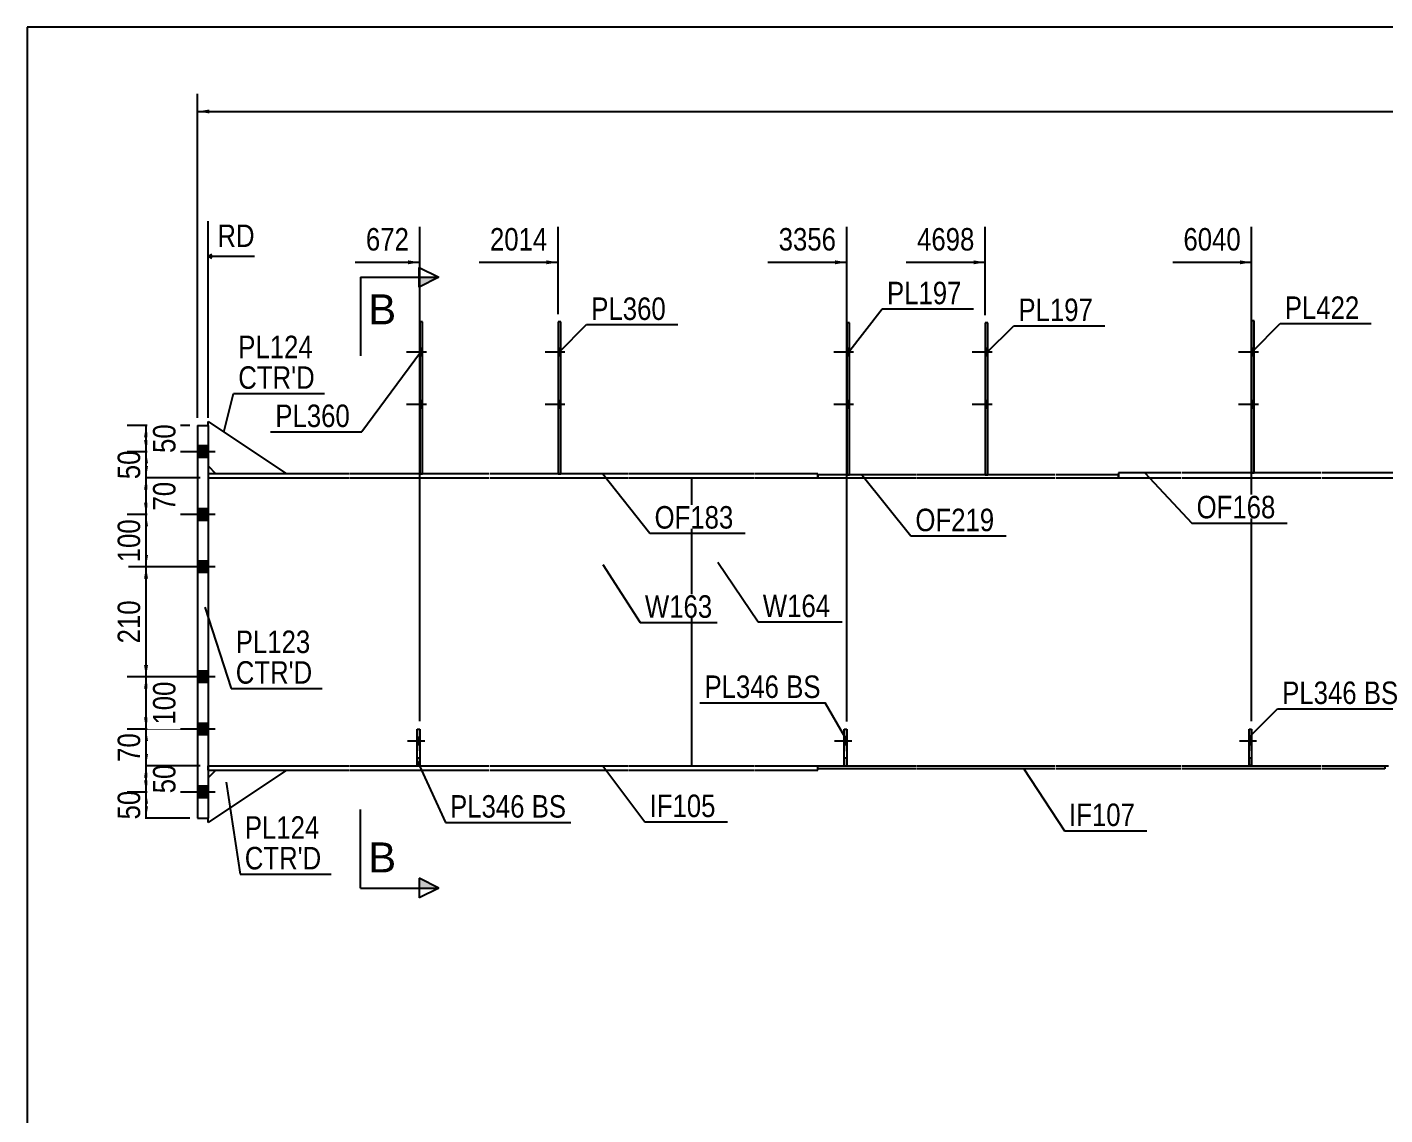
# Model space of a CAD drawing. Header units: millimetres. Extents: x -26 to 377, y -201 to 76.
# Drawn here: x -23 to 149.9, y -62.8 to 75.7 of the extents above; entities that cross this region are included whole.
import ezdxf

# ---------------------------------------------------------------- set-up
doc = ezdxf.new("R2010")
doc.units = ezdxf.units.MM
doc.linetypes.add('DXK_LINE_DOT1', pattern=[1.8814, 0.9407, -0.9407])
doc.linetypes.add('DXK_LINE_DOT2', pattern=[3.9198, 1.9599, -1.9599])
doc.styles.add('Arial', font='ARIAL.TTF', dxfattribs={"height": 0.2})
doc.styles.add('Arial Narrow', font='ARIALN.TTF', dxfattribs={"height": 0.2})

# ---------------------------------------------------------------- blocks, each defined once
blk = doc.blocks.new('Unknown-623588158-1210')
at = {"color": 5, "linetype": 'Continuous'}
for p, q in [((376.96, 75.74), (-23.04, 75.74)), ((-23.04, 75.74), (-23.04, -201.26))]:
    blk.add_line(p, q, dxfattribs=at)
blk = doc.blocks.new('Bolt-623588158-2010 - 1481')
at = {"linetype": 'Continuous'}
for points in [[(-1.33, 22.4), (-1.33, 20.93), (0, 20.93), (0, 22.4)], [(-1.33, 22.4), (-1.33, 20.93), (0, 20.93), (0, 22.4)], [(-1.33, 14.4), (-1.33, 12.93), (0, 12.93), (0, 14.4)], [(-1.33, 14.4), (-1.33, 12.93), (0, 12.93), (0, 14.4)], [(-1.33, 7.73), (-1.33, 6.27), (0, 6.27), (0, 7.73)], [(-1.33, 7.73), (-1.33, 6.27), (0, 6.27), (0, 7.73)], [(-1.33, -6.27), (-1.33, -7.73), (0, -7.73), (0, -6.27)], [(-1.33, -6.27), (-1.33, -7.73), (0, -7.73), (0, -6.27)], [(-1.33, -12.93), (-1.33, -14.4), (0, -14.4), (0, -12.93)], [(-1.33, -12.93), (-1.33, -14.4), (0, -14.4), (0, -12.93)], [(-1.33, -20.93), (-1.33, -22.4), (0, -22.4), (0, -20.93)], [(-1.33, -20.93), (-1.33, -22.4), (0, -22.4), (0, -20.93)]]:
    blk.add_hatch(color=3, dxfattribs=at).paths.add_polyline_path(points)
at = {"color": 3, "linetype": 'Continuous'}
for p, q in [((0.89, 21.67), (-5.33, 21.67)), ((0.89, 21.67), (-5.33, 21.67)), ((0, 22.4), (-1.33, 22.4)), ((0, 22.4), (-1.33, 22.4)), ((0, 20.93), (-1.33, 20.93)), ((0, 20.93), (-1.33, 20.93)), ((0, 14.4), (-1.33, 14.4)), ((0, 14.4), (-1.33, 14.4)), ((0.89, 13.67), (-5.33, 13.67)), ((0.89, 13.67), (-5.33, 13.67)), ((0, 12.93), (-1.33, 12.93)), ((0, 12.93), (-1.33, 12.93)), ((0.89, 7), (-5.33, 7)), ((0.89, 7), (-5.33, 7)), ((0, 7.73), (-1.33, 7.73)), ((0, 7.73), (-1.33, 7.73)), ((0, 6.27), (-1.33, 6.27)), ((0, 6.27), (-1.33, 6.27)), ((0, -6.27), (-1.33, -6.27)), ((0, -6.27), (-1.33, -6.27)), ((0.89, -7), (-5.33, -7)), ((0.89, -7), (-5.33, -7)), ((0, -7.73), (-1.33, -7.73)), ((0, -7.73), (-1.33, -7.73)), ((0.89, -13.67), (-5.33, -13.67)), ((0.89, -13.67), (-5.33, -13.67)), ((0, -12.93), (-1.33, -12.93)), ((0, -12.93), (-1.33, -12.93)), ((0, -14.4), (-1.33, -14.4)), ((0, -14.4), (-1.33, -14.4)), ((0.89, -21.67), (-5.33, -21.67)), ((0.89, -21.67), (-5.33, -21.67)), ((0, -20.93), (-1.33, -20.93)), ((0, -20.93), (-1.33, -20.93)), ((0, -22.4), (-1.33, -22.4)), ((0, -22.4), (-1.33, -22.4))]:
    blk.add_line(p, q, dxfattribs=at)
blk = doc.blocks.new('Part-623588158-1946 - 1481')
at = {"color": 7, "linetype": 'DXK_LINE_DOT1'}
for p, q in [((132.61, -18.31), (132.61, -13.65)), ((132.61, -13.65), (132.94, -13.65)), ((132.94, -18.31), (132.94, -13.65)), ((132.61, -17.31), (132.94, -17.31)), ((132.94, -18.31), (132.61, -18.31))]:
    blk.add_line(p, q, dxfattribs=at)
blk = doc.blocks.new('Part-623588158-1488 - 1481')
at = {"color": 2, "linetype": 'Continuous'}
for p, q in [((18, 18.87), (0, 18.87)), ((0, 18.33), (18, 18.33)), ((35.83, 18.87), (18.1, 18.87)), ((18.1, 18.33), (35.83, 18.33)), ((53.47, 18.87), (35.93, 18.87)), ((35.93, 18.33), (53.47, 18.33)), ((69.57, 18.87), (53.57, 18.87)), ((53.57, 18.33), (69.57, 18.33)), ((77.67, 18.87), (69.67, 18.87)), ((69.67, 18.33), (77.67, 18.33)), ((77.67, 18.33), (77.67, 18.87))]:
    blk.add_line(p, q, dxfattribs=at)
at = {"color": 7, "linetype": 'DXK_LINE_DOT1'}
blk.add_line((0, 18.87), (0, 18.33), dxfattribs=at)
blk = doc.blocks.new('Part-623588158-1532 - 1481')
at = {"color": 2, "linetype": 'Continuous'}
for p, q in [((77.67, -18.73), (77.67, -18.33)), ((77.67, -18.33), (90.24, -18.33)), ((90.24, -18.73), (77.67, -18.73)), ((90.34, -18.33), (107.88, -18.33)), ((107.88, -18.73), (90.34, -18.73)), ((107.98, -18.33), (123.98, -18.33)), ((123.98, -18.73), (107.98, -18.73)), ((124.08, -18.33), (141.81, -18.33)), ((141.81, -18.73), (124.08, -18.73)), ((141.91, -18.33), (149.91, -18.33)), ((149.91, -18.73), (141.91, -18.73)), ((149.91, -18.33), (149.91, -18.73))]:
    blk.add_line(p, q, dxfattribs=at)
blk = doc.blocks.new('Part-623588158-2008 - 1481')
at = {"color": 7, "linetype": 'DXK_LINE_DOT1'}
for p, q in [((0, 18.33), (0, -18.33)), ((0, 18.33), (18, 18.33)), ((18.1, 18.33), (35.83, 18.33)), ((35.93, 18.33), (53.47, 18.33)), ((53.57, 18.33), (61.57, 18.33)), ((0, -18.33), (18, -18.33)), ((18.1, -18.33), (35.83, -18.33)), ((35.93, -18.33), (53.47, -18.33)), ((53.57, -18.33), (61.57, -18.33))]:
    blk.add_line(p, q, dxfattribs=at)
at = {"color": 2, "linetype": 'Continuous'}
blk.add_line((61.57, 18.33), (61.57, -18.33), dxfattribs=at)
blk = doc.blocks.new('Bolt-623588158-2012 - 1481')
at = {"linetype": 'Continuous'}
blk.add_hatch(color=3, dxfattribs=at).paths.add_polyline_path([(26.97, -15.65), (26.97, -14.71), (26.63, -14.71), (26.63, -15.65)])
at = {"color": 3, "linetype": 'Continuous'}
for p, q in [((27.6, -15.18), (25.4, -15.18)), ((26.97, -14.71), (26.63, -14.71)), ((26.97, -15.65), (26.63, -15.65))]:
    blk.add_line(p, q, dxfattribs=at)
blk = doc.blocks.new('Part-623588158-1510 - 1481')
at = {"color": 2, "linetype": 'Continuous'}
for p, q in [((115.98, 19), (115.98, 18.33)), ((123.98, 19), (115.98, 19)), ((115.98, 18.33), (123.98, 18.33)), ((141.81, 19), (124.08, 19)), ((124.08, 18.33), (141.81, 18.33)), ((157.91, 19), (141.91, 19)), ((141.91, 18.33), (157.91, 18.33)), ((175.54, 19), (158.01, 19)), ((158.01, 18.33), (175.54, 18.33)), ((193.38, 19), (175.64, 19)), ((175.64, 18.33), (193.38, 18.33)), ((211.01, 19), (193.48, 19)), ((193.48, 18.33), (211.01, 18.33)), ((219.11, 19), (211.11, 19)), ((211.11, 18.33), (219.11, 18.33))]:
    blk.add_line(p, q, dxfattribs=at)
at = {"color": 7, "linetype": 'DXK_LINE_DOT1'}
blk.add_line((219.11, 18.33), (219.11, 19), dxfattribs=at)
blk = doc.blocks.new('Part-623588158-1554 - 1481')
at = {"color": 2, "linetype": 'Continuous'}
for p, q in [((77.67, 18.73), (77.67, 18.33)), ((90.24, 18.73), (77.67, 18.73)), ((77.67, 18.33), (90.24, 18.33)), ((107.88, 18.73), (90.34, 18.73)), ((90.34, 18.33), (107.88, 18.33)), ((115.98, 18.73), (107.98, 18.73)), ((107.98, 18.33), (115.98, 18.33)), ((115.98, 18.33), (115.98, 18.73))]:
    blk.add_line(p, q, dxfattribs=at)
blk = doc.blocks.new('Part-623588158-1559 - 1481')
at = {"color": 2, "linetype": 'Continuous'}
for p, q in [((0, -18.33), (18, -18.33)), ((0, -18.87), (18, -18.87)), ((18.1, -18.33), (35.83, -18.33)), ((18.1, -18.87), (35.83, -18.87)), ((35.93, -18.33), (53.47, -18.33)), ((35.93, -18.87), (53.47, -18.87)), ((53.57, -18.33), (69.57, -18.33)), ((53.57, -18.87), (69.57, -18.87)), ((69.67, -18.33), (77.67, -18.33)), ((69.67, -18.87), (77.67, -18.87)), ((77.67, -18.87), (77.67, -18.33))]:
    blk.add_line(p, q, dxfattribs=at)
at = {"color": 7, "linetype": 'DXK_LINE_DOT1'}
blk.add_line((0, -18.87), (0, -18.33), dxfattribs=at)
blk = doc.blocks.new('Part-623588158-1826 - 1481')
at = {"color": 2, "linetype": 'Continuous'}
for p, q in [((133.28, 38.33), (132.94, 38.33)), ((132.94, 38.33), (132.94, 19)), ((133.28, 19), (133.28, 38.33))]:
    blk.add_line(p, q, dxfattribs=at)
at = {"color": 7, "linetype": 'DXK_LINE_DOT1'}
blk.add_line((132.94, 19), (133.28, 19), dxfattribs=at)
blk = doc.blocks.new('Part-623588158-1581 - 1481')
at = {"color": 2, "linetype": 'Continuous'}
blk.add_line((61.57, 18.33), (61.57, -18.33), dxfattribs=at)
at = {"color": 7, "linetype": 'DXK_LINE_DOT1'}
for p, q in [((61.57, 18.33), (69.57, 18.33)), ((69.67, 18.33), (90.24, 18.33)), ((90.34, 18.33), (107.88, 18.33)), ((107.98, 18.33), (123.98, 18.33)), ((124.08, 18.33), (141.81, 18.33)), ((141.91, 18.33), (157.91, 18.33)), ((61.57, -18.33), (69.57, -18.33)), ((69.67, -18.33), (90.24, -18.33)), ((90.34, -18.33), (107.88, -18.33)), ((107.98, -18.33), (123.98, -18.33)), ((124.08, -18.33), (141.81, -18.33)), ((141.91, -18.33), (157.91, -18.33))]:
    blk.add_line(p, q, dxfattribs=at)
blk = doc.blocks.new('Part-623588158-1968 - 1481')
at = {"color": 2, "linetype": 'Continuous'}
for p, q in [((132.61, -18.31), (132.61, -13.65)), ((132.61, -13.65), (132.94, -13.65)), ((132.94, -13.65), (132.94, -18.31)), ((132.94, -18.31), (132.61, -18.31))]:
    blk.add_line(p, q, dxfattribs=at)
blk = doc.blocks.new('Part-623588158-1804 - 1481')
at = {"color": 2, "linetype": 'Continuous'}
for p, q in [((81.71, 38.07), (81.38, 38.07)), ((81.38, 38.07), (81.38, 18.73)), ((81.71, 18.73), (81.71, 38.07))]:
    blk.add_line(p, q, dxfattribs=at)
at = {"color": 7, "linetype": 'DXK_LINE_DOT1'}
blk.add_line((81.38, 18.73), (81.71, 18.73), dxfattribs=at)
blk = doc.blocks.new('Bolt-623588158-2089 - 1481')
at = {"linetype": 'Continuous'}
for points in [[(81.71, 33.87), (81.71, 34.8), (81.38, 34.8), (81.38, 33.87)], [(81.71, 33.87), (81.71, 34.8), (81.38, 34.8), (81.38, 33.87)], [(81.71, 27.2), (81.71, 28.13), (81.38, 28.13), (81.38, 27.2)], [(81.71, 27.2), (81.71, 28.13), (81.38, 28.13), (81.38, 27.2)]]:
    blk.add_hatch(color=3, dxfattribs=at).paths.add_polyline_path(points)
at = {"color": 3, "linetype": 'Continuous'}
for p, q in [((81.71, 34.8), (81.38, 34.8)), ((81.71, 34.8), (81.38, 34.8)), ((82.24, 34.33), (79.71, 34.33)), ((82.24, 34.33), (79.71, 34.33)), ((81.71, 33.87), (81.38, 33.87)), ((81.71, 33.87), (81.38, 33.87)), ((81.71, 28.13), (81.38, 28.13)), ((81.71, 28.13), (81.38, 28.13)), ((82.24, 27.67), (79.71, 27.67)), ((82.24, 27.67), (79.71, 27.67)), ((81.71, 27.2), (81.38, 27.2)), ((81.71, 27.2), (81.38, 27.2))]:
    blk.add_line(p, q, dxfattribs=at)
blk = doc.blocks.new('Part-623588158-1743 - 1481')
at = {"color": 2, "linetype": 'Continuous'}
for p, q in [((-1.33, 25), (0, 25)), ((-1.33, 25), (-1.33, -25)), ((0, 25), (0, -25)), ((-1.33, -25), (0, -25))]:
    blk.add_line(p, q, dxfattribs=at)
blk = doc.blocks.new('Part-623588158-5513 - 1481')
at = {"color": 7, "linetype": 'DXK_LINE_DOT1'}
for p, q in [((81.04, -18.33), (81.04, -13.67)), ((81.04, -13.67), (81.38, -13.67)), ((81.38, -18.33), (81.38, -13.67)), ((81.04, -17.33), (81.38, -17.33))]:
    blk.add_line(p, q, dxfattribs=at)
blk = doc.blocks.new('Part-623588158-1772 - 1481')
at = {"color": 2, "linetype": 'Continuous'}
for p, q in [((0, 25), (0, 25.53)), ((0, 25.53), (10, 18.87)), ((0, 19.87), (1, 18.87))]:
    blk.add_line(p, q, dxfattribs=at)
at = {"color": 7, "linetype": 'DXK_LINE_DOT1'}
for p, q in [((0, 25), (0, 19.87)), ((10, 18.87), (1, 18.87))]:
    blk.add_line(p, q, dxfattribs=at)
blk = doc.blocks.new('Bolt-623588158-2083 - 1481')
at = {"color": 3, "linetype": 'DXK_LINE_DOT2'}
for p, q in [((133.58, -15.18), (131.38, -15.18)), ((132.94, -14.71), (132.61, -14.71)), ((132.94, -15.65), (132.61, -15.65))]:
    blk.add_line(p, q, dxfattribs=at)
blk = doc.blocks.new('Part-623588158-1777 - 1481')
at = {"color": 2, "linetype": 'Continuous'}
for p, q in [((10, -18.87), (0, -25.53)), ((1, -18.87), (0, -19.87)), ((0, -25.53), (0, -25))]:
    blk.add_line(p, q, dxfattribs=at)
at = {"color": 7, "linetype": 'DXK_LINE_DOT1'}
for p, q in [((1, -18.87), (10, -18.87)), ((0, -19.87), (0, -25))]:
    blk.add_line(p, q, dxfattribs=at)
blk = doc.blocks.new('Bolt-623588158-2014 - 1481')
at = {"linetype": 'Continuous'}
for points in [[(27.3, 33.87), (27.3, 34.8), (26.97, 34.8), (26.97, 33.87)], [(27.3, 33.87), (27.3, 34.8), (26.97, 34.8), (26.97, 33.87)], [(27.3, 27.2), (27.3, 28.13), (26.97, 28.13), (26.97, 27.2)], [(27.3, 27.2), (27.3, 28.13), (26.97, 28.13), (26.97, 27.2)]]:
    blk.add_hatch(color=3, dxfattribs=at).paths.add_polyline_path(points)
at = {"color": 3, "linetype": 'Continuous'}
for p, q in [((27.3, 34.8), (26.97, 34.8)), ((27.3, 34.8), (26.97, 34.8)), ((27.83, 34.33), (25.3, 34.33)), ((27.83, 34.33), (25.3, 34.33)), ((27.3, 33.87), (26.97, 33.87)), ((27.3, 33.87), (26.97, 33.87)), ((27.3, 28.13), (26.97, 28.13)), ((27.3, 28.13), (26.97, 28.13)), ((27.83, 27.67), (25.3, 27.67)), ((27.83, 27.67), (25.3, 27.67)), ((27.3, 27.2), (26.97, 27.2)), ((27.3, 27.2), (26.97, 27.2))]:
    blk.add_line(p, q, dxfattribs=at)
blk = doc.blocks.new('Part-623588158-1848 - 1481')
at = {"color": 2, "linetype": 'Continuous'}
for p, q in [((44.93, 38.2), (44.6, 38.2)), ((44.6, 38.2), (44.6, 18.87)), ((44.93, 18.87), (44.93, 38.2))]:
    blk.add_line(p, q, dxfattribs=at)
at = {"color": 7, "linetype": 'DXK_LINE_DOT1'}
blk.add_line((44.6, 18.87), (44.93, 18.87), dxfattribs=at)
blk = doc.blocks.new('Bolt-623588158-5531 - 1481')
at = {"linetype": 'Continuous'}
blk.add_hatch(color=3, dxfattribs=at).paths.add_polyline_path([(81.38, -15.67), (81.38, -14.73), (81.04, -14.73), (81.04, -15.67)])
at = {"color": 3, "linetype": 'Continuous'}
for p, q in [((82.01, -15.2), (79.81, -15.2)), ((81.38, -14.73), (81.04, -14.73)), ((81.38, -15.67), (81.04, -15.67))]:
    blk.add_line(p, q, dxfattribs=at)
blk = doc.blocks.new('Part-623588158-1853 - 1481')
at = {"color": 2, "linetype": 'Continuous'}
for p, q in [((99.34, 38.07), (99.01, 38.07)), ((99.01, 38.07), (99.01, 18.73)), ((99.34, 18.73), (99.34, 38.07))]:
    blk.add_line(p, q, dxfattribs=at)
at = {"color": 7, "linetype": 'DXK_LINE_DOT1'}
blk.add_line((99.01, 18.73), (99.34, 18.73), dxfattribs=at)
blk = doc.blocks.new('Bolt-623588158-2013 - 1481')
at = {"color": 3, "linetype": 'DXK_LINE_DOT2'}
for p, q in [((27.6, -15.18), (25.4, -15.18)), ((26.97, -14.71), (26.63, -14.71)), ((26.97, -15.65), (26.63, -15.65))]:
    blk.add_line(p, q, dxfattribs=at)
blk = doc.blocks.new('Part-623588158-2019 - 1481')
at = {"color": 2, "linetype": 'Continuous'}
for p, q in [((26.63, -18.31), (26.63, -13.65)), ((26.63, -13.65), (26.97, -13.65)), ((26.97, -13.65), (26.97, -18.31)), ((26.97, -18.31), (26.63, -18.31))]:
    blk.add_line(p, q, dxfattribs=at)
at = {"color": 7, "linetype": 'DXK_LINE_DOT1'}
blk.add_line((26.63, -17.31), (26.97, -17.31), dxfattribs=at)
blk = doc.blocks.new('Part-623588158-2024 - 1481')
at = {"color": 7, "linetype": 'DXK_LINE_DOT1'}
for p, q in [((26.63, -18.31), (26.63, -13.65)), ((26.63, -13.65), (26.97, -13.65)), ((26.97, -18.31), (26.97, -13.65)), ((26.97, -18.31), (26.63, -18.31))]:
    blk.add_line(p, q, dxfattribs=at)
blk = doc.blocks.new('Part-623588158-2029 - 1481')
at = {"color": 2, "linetype": 'Continuous'}
for p, q in [((27.3, 38.2), (26.97, 38.2)), ((26.97, 38.2), (26.97, 18.87)), ((27.3, 18.87), (27.3, 38.2))]:
    blk.add_line(p, q, dxfattribs=at)
at = {"color": 7, "linetype": 'DXK_LINE_DOT1'}
blk.add_line((26.97, 18.87), (27.3, 18.87), dxfattribs=at)
blk = doc.blocks.new('Bolt-623588158-2082 - 1481')
at = {"linetype": 'Continuous'}
blk.add_hatch(color=3, dxfattribs=at).paths.add_polyline_path([(132.94, -15.65), (132.94, -14.71), (132.61, -14.71), (132.61, -15.65)])
at = {"color": 3, "linetype": 'Continuous'}
for p, q in [((133.58, -15.18), (131.38, -15.18)), ((132.94, -14.71), (132.61, -14.71)), ((132.94, -15.65), (132.61, -15.65))]:
    blk.add_line(p, q, dxfattribs=at)
blk = doc.blocks.new('Bolt-623588158-2086 - 1481')
at = {"linetype": 'Continuous'}
for points in [[(99.34, 33.87), (99.34, 34.8), (99.01, 34.8), (99.01, 33.87)], [(99.34, 33.87), (99.34, 34.8), (99.01, 34.8), (99.01, 33.87)], [(99.34, 27.2), (99.34, 28.13), (99.01, 28.13), (99.01, 27.2)], [(99.34, 27.2), (99.34, 28.13), (99.01, 28.13), (99.01, 27.2)]]:
    blk.add_hatch(color=3, dxfattribs=at).paths.add_polyline_path(points)
at = {"color": 3, "linetype": 'Continuous'}
for p, q in [((99.34, 34.8), (99.01, 34.8)), ((99.34, 34.8), (99.01, 34.8)), ((99.88, 34.33), (97.34, 34.33)), ((99.88, 34.33), (97.34, 34.33)), ((99.34, 33.87), (99.01, 33.87)), ((99.34, 33.87), (99.01, 33.87)), ((99.34, 28.13), (99.01, 28.13)), ((99.34, 28.13), (99.01, 28.13)), ((99.88, 27.67), (97.34, 27.67)), ((99.88, 27.67), (97.34, 27.67)), ((99.34, 27.2), (99.01, 27.2)), ((99.34, 27.2), (99.01, 27.2))]:
    blk.add_line(p, q, dxfattribs=at)
blk = doc.blocks.new('Bolt-623588158-2087 - 1481')
at = {"linetype": 'Continuous'}
for points in [[(44.93, 33.87), (44.93, 34.8), (44.6, 34.8), (44.6, 33.87)], [(44.93, 33.87), (44.93, 34.8), (44.6, 34.8), (44.6, 33.87)], [(44.93, 27.2), (44.93, 28.13), (44.6, 28.13), (44.6, 27.2)], [(44.93, 27.2), (44.93, 28.13), (44.6, 28.13), (44.6, 27.2)]]:
    blk.add_hatch(color=3, dxfattribs=at).paths.add_polyline_path(points)
at = {"color": 3, "linetype": 'Continuous'}
for p, q in [((44.93, 34.8), (44.6, 34.8)), ((44.93, 34.8), (44.6, 34.8)), ((45.47, 34.33), (42.93, 34.33)), ((45.47, 34.33), (42.93, 34.33)), ((44.93, 33.87), (44.6, 33.87)), ((44.93, 33.87), (44.6, 33.87)), ((44.93, 28.13), (44.6, 28.13)), ((44.93, 28.13), (44.6, 28.13)), ((45.47, 27.67), (42.93, 27.67)), ((45.47, 27.67), (42.93, 27.67)), ((44.93, 27.2), (44.6, 27.2)), ((44.93, 27.2), (44.6, 27.2))]:
    blk.add_line(p, q, dxfattribs=at)
blk = doc.blocks.new('Bolt-623588158-2088 - 1481')
at = {"linetype": 'Continuous'}
for points in [[(133.28, 33.87), (133.28, 34.8), (132.94, 34.8), (132.94, 33.87)], [(133.28, 33.87), (133.28, 34.8), (132.94, 34.8), (132.94, 33.87)], [(133.28, 27.2), (133.28, 28.13), (132.94, 28.13), (132.94, 27.2)], [(133.28, 27.2), (133.28, 28.13), (132.94, 28.13), (132.94, 27.2)]]:
    blk.add_hatch(color=3, dxfattribs=at).paths.add_polyline_path(points)
at = {"color": 3, "linetype": 'Continuous'}
for p, q in [((133.28, 34.8), (132.94, 34.8)), ((133.28, 34.8), (132.94, 34.8)), ((133.81, 34.33), (131.28, 34.33)), ((133.81, 34.33), (131.28, 34.33)), ((133.28, 33.87), (132.94, 33.87)), ((133.28, 33.87), (132.94, 33.87)), ((133.28, 28.13), (132.94, 28.13)), ((133.28, 28.13), (132.94, 28.13)), ((133.81, 27.67), (131.28, 27.67)), ((133.81, 27.67), (131.28, 27.67)), ((133.28, 27.2), (132.94, 27.2)), ((133.28, 27.2), (132.94, 27.2))]:
    blk.add_line(p, q, dxfattribs=at)
blk = doc.blocks.new('Part-623588158-5516 - 1481')
at = {"color": 2, "linetype": 'Continuous'}
for p, q in [((81.04, -18.33), (81.04, -13.67)), ((81.04, -13.67), (81.38, -13.67)), ((81.38, -13.67), (81.38, -18.33))]:
    blk.add_line(p, q, dxfattribs=at)
blk = doc.blocks.new('Bolt-623588158-5528 - 1481')
at = {"color": 3, "linetype": 'DXK_LINE_DOT2'}
for p, q in [((82.01, -15.2), (79.81, -15.2)), ((81.38, -14.73), (81.04, -14.73)), ((81.38, -15.67), (81.04, -15.67))]:
    blk.add_line(p, q, dxfattribs=at)
blk = doc.blocks.new('StraightDimension-623588158-2324 - 1481')
at = {"linetype": 'Continuous'}
for points in [[(-8.15, 12.17), (-7.9, 13.67), (-7.65, 12.17)], [(-7.65, 8.5), (-7.9, 7), (-8.15, 8.5)]]:
    blk.add_hatch(color=7, dxfattribs=at).paths.add_polyline_path(points)
at = {"color": 7, "linetype": 'Continuous'}
for p, q in [((-1, 13.67), (-10.15, 13.67)), ((-7.9, 7), (-7.9, 13.67)), ((-1, 7), (-10.15, 7))]:
    blk.add_line(p, q, dxfattribs=at)
at = {"color": 0}
blk.add_wipeout([(-8.05, 13.68), (-12.25, 13.68), (-12.25, 6.99), (-8.05, 6.99)], dxfattribs=at)
at = {"color": 3, "style": 'Arial Narrow'}
blk.add_text('100', height=2.863, rotation=90.0002, dxfattribs=at).set_placement((-8.65, 7.59))
blk = doc.blocks.new('StraightDimension-623588158-7515 - 1481')
at = {"linetype": 'Continuous'}
blk.add_hatch(color=7, dxfattribs=at).paths.add_polyline_path([(43.1, 46.04), (44.6, 45.79), (43.1, 45.54)])
at = {"color": 7, "linetype": 'Continuous'}
for p, q in [((44.6, 39.2), (44.6, 50.29)), ((34.54, 45.79), (44.6, 45.79))]:
    blk.add_line(p, q, dxfattribs=at)
at = {"color": 0}
blk.add_wipeout([(43.83, 46.69), (43.83, 50.89), (35.31, 50.89), (35.31, 46.69)], dxfattribs=at)
at = {"color": 3, "style": 'Arial Narrow'}
blk.add_text('2014', height=2.863, dxfattribs=at).set_placement((35.91, 47.29))
blk = doc.blocks.new('StraightDimension-623588158-7516 - 1481')
at = {"linetype": 'Continuous'}
blk.add_hatch(color=7, dxfattribs=at).paths.add_polyline_path([(25.47, 46.04), (26.97, 45.79), (25.47, 45.54)])
at = {"color": 7, "linetype": 'Continuous'}
for p, q in [((26.97, -12.65), (26.97, 50.29)), ((18.73, 45.79), (26.97, 45.79))]:
    blk.add_line(p, q, dxfattribs=at)
at = {"color": 0, "linetype": 'Continuous'}
blk.add_wipeout([(6.53, 47.14), (6.53, 51.34), (0.59, 51.34), (0.59, 47.14)], dxfattribs=at)
at = {"color": 7, "linetype": 'Continuous'}
for p, q in [((0, 26), (0, 51.04)), ((0.5, 46.79), (0, 46.54)), ((0.5, 46.29), (0, 46.54)), ((5.93, 46.54), (0, 46.54))]:
    blk.add_line(p, q, dxfattribs=at)
at = {"color": 3, "linetype": 'Continuous', "style": 'Arial Narrow'}
blk.add_text('RD', height=2.863, dxfattribs=at).set_placement((1.19, 47.74))
at = {"color": 0}
blk.add_wipeout([(26.19, 46.69), (26.19, 50.89), (19.51, 50.89), (19.51, 46.69)], dxfattribs=at)
at = {"color": 3, "style": 'Arial Narrow'}
blk.add_text('672', height=2.863, dxfattribs=at).set_placement((20.11, 47.29))
blk = doc.blocks.new('StraightDimension-623588158-7513 - 1481')
at = {"linetype": 'Continuous'}
blk.add_hatch(color=7, dxfattribs=at).paths.add_polyline_path([(97.51, 46.04), (99.01, 45.79), (97.51, 45.54)])
at = {"color": 7, "linetype": 'Continuous'}
for p, q in [((99.01, 39.07), (99.01, 50.29)), ((88.95, 45.79), (99.01, 45.79))]:
    blk.add_line(p, q, dxfattribs=at)
at = {"color": 0}
blk.add_wipeout([(98.23, 46.69), (98.23, 50.89), (89.72, 50.89), (89.72, 46.69)], dxfattribs=at)
at = {"color": 3, "style": 'Arial Narrow'}
blk.add_text('4698', height=2.863, dxfattribs=at).set_placement((90.32, 47.29))
blk = doc.blocks.new('StraightDimension-623588158-2269 - 1481')
at = {"linetype": 'Continuous'}
for points in [[(-8.15, -23.17), (-7.9, -21.67), (-7.65, -23.17)], [(-7.65, -23.5), (-7.9, -25), (-8.15, -23.5)]]:
    blk.add_hatch(color=7, dxfattribs=at).paths.add_polyline_path(points)
at = {"color": 7, "linetype": 'Continuous'}
for p, q in [((-1, -21.67), (-10.15, -21.67)), ((-7.9, -25), (-7.9, -21.67)), ((-2.33, -25), (-10.15, -25))]:
    blk.add_line(p, q, dxfattribs=at)
at = {"color": 0}
blk.add_wipeout([(-8.05, -20.91), (-12.25, -20.91), (-12.25, -25.76), (-8.05, -25.76)], dxfattribs=at)
at = {"color": 3, "style": 'Arial Narrow'}
blk.add_text('50', height=2.863, rotation=90.0002, dxfattribs=at).set_placement((-8.65, -25.16))
blk = doc.blocks.new('StraightDimension-623588158-2286 - 1481')
at = {"linetype": 'Continuous'}
for points in [[(-8.15, -19.83), (-7.9, -18.33), (-7.65, -19.83)], [(-7.65, -20.17), (-7.9, -21.67), (-8.15, -20.17)]]:
    blk.add_hatch(color=7, dxfattribs=at).paths.add_polyline_path(points)
at = {"color": 7, "linetype": 'Continuous'}
for p, q in [((-1, -18.33), (-10.3, -18.33)), ((-7.9, -21.67), (-7.9, -18.33)), ((-1, -21.67), (-10.3, -21.67))]:
    blk.add_line(p, q, dxfattribs=at)
at = {"color": 0}
blk.add_wipeout([(-3.55, -17.57), (-7.75, -17.57), (-7.75, -22.43), (-3.55, -22.43)], dxfattribs=at)
at = {"color": 3, "style": 'Arial Narrow'}
blk.add_text('50', height=2.863, rotation=90.0002, dxfattribs=at).set_placement((-4.15, -21.83))
blk = doc.blocks.new('StraightDimension-623588158-2301 - 1481')
at = {"linetype": 'Continuous'}
for points in [[(-8.15, -15.17), (-7.9, -13.67), (-7.65, -15.17)], [(-7.65, -16.83), (-7.9, -18.33), (-8.15, -16.83)]]:
    blk.add_hatch(color=7, dxfattribs=at).paths.add_polyline_path(points)
at = {"color": 7, "linetype": 'Continuous'}
for p, q in [((-1, -13.67), (-10.15, -13.67)), ((-7.9, -18.33), (-7.9, -13.67)), ((-1, -18.33), (-10.15, -18.33))]:
    blk.add_line(p, q, dxfattribs=at)
at = {"color": 0}
blk.add_wipeout([(-8.05, -13.58), (-12.25, -13.58), (-12.25, -18.43), (-8.05, -18.43)], dxfattribs=at)
at = {"color": 3, "style": 'Arial Narrow'}
blk.add_text('70', height=2.863, rotation=90.0002, dxfattribs=at).set_placement((-8.65, -17.83))
blk = doc.blocks.new('StraightDimension-623588158-2308 - 1481')
at = {"linetype": 'Continuous'}
for points in [[(-8.15, -8.5), (-7.9, -7), (-7.65, -8.5)], [(-7.65, -12.17), (-7.9, -13.67), (-8.15, -12.17)]]:
    blk.add_hatch(color=7, dxfattribs=at).paths.add_polyline_path(points)
at = {"color": 7, "linetype": 'Continuous'}
for p, q in [((-1, -7), (-10.3, -7)), ((-7.9, -13.67), (-7.9, -7)), ((-1, -13.67), (-10.3, -13.67))]:
    blk.add_line(p, q, dxfattribs=at)
at = {"color": 0}
blk.add_wipeout([(-3.55, -6.99), (-7.75, -6.99), (-7.75, -13.68), (-3.55, -13.68)], dxfattribs=at)
at = {"color": 3, "style": 'Arial Narrow'}
blk.add_text('100', height=2.863, rotation=90.0002, dxfattribs=at).set_placement((-4.15, -13.08))
blk = doc.blocks.new('StraightDimension-623588158-2317 - 1481')
at = {"linetype": 'Continuous'}
for points in [[(-8.15, 5.5), (-7.9, 7), (-7.65, 5.5)], [(-7.65, -5.5), (-7.9, -7), (-8.15, -5.5)]]:
    blk.add_hatch(color=7, dxfattribs=at).paths.add_polyline_path(points)
at = {"color": 7, "linetype": 'Continuous'}
for p, q in [((-1, 7), (-10.15, 7)), ((-7.9, -7), (-7.9, 7)), ((-1, -7), (-10.15, -7))]:
    blk.add_line(p, q, dxfattribs=at)
at = {"color": 0}
blk.add_wipeout([(-8.05, 3.34), (-12.25, 3.34), (-12.25, -3.34), (-8.05, -3.34)], dxfattribs=at)
at = {"color": 3, "style": 'Arial Narrow'}
blk.add_text('210', height=2.863, rotation=90.0002, dxfattribs=at).set_placement((-8.65, -2.74))
blk = doc.blocks.new('StraightDimension-623588158-2333 - 1481')
at = {"linetype": 'Continuous'}
for points in [[(-8.15, 16.83), (-7.9, 18.33), (-7.65, 16.83)], [(-7.65, 15.17), (-7.9, 13.67), (-8.15, 15.17)]]:
    blk.add_hatch(color=7, dxfattribs=at).paths.add_polyline_path(points)
at = {"color": 7, "linetype": 'Continuous'}
for p, q in [((-1, 18.33), (-10.3, 18.33)), ((-7.9, 13.67), (-7.9, 18.33)), ((-1, 13.67), (-10.3, 13.67))]:
    blk.add_line(p, q, dxfattribs=at)
at = {"color": 0}
blk.add_wipeout([(-3.55, 18.43), (-7.75, 18.43), (-7.75, 13.58), (-3.55, 13.58)], dxfattribs=at)
at = {"color": 3, "style": 'Arial Narrow'}
blk.add_text('70', height=2.863, rotation=90.0002, dxfattribs=at).set_placement((-4.15, 14.18))
blk = doc.blocks.new('StraightDimension-623588158-2340 - 1481')
at = {"linetype": 'Continuous'}
for points in [[(-8.15, 20.17), (-7.9, 21.67), (-7.65, 20.17)], [(-7.65, 19.83), (-7.9, 18.33), (-8.15, 19.83)]]:
    blk.add_hatch(color=7, dxfattribs=at).paths.add_polyline_path(points)
at = {"color": 7, "linetype": 'Continuous'}
for p, q in [((-1, 21.67), (-10.15, 21.67)), ((-7.9, 18.33), (-7.9, 21.67)), ((-1, 18.33), (-10.15, 18.33))]:
    blk.add_line(p, q, dxfattribs=at)
at = {"color": 0}
blk.add_wipeout([(-8.05, 22.43), (-12.25, 22.43), (-12.25, 17.57), (-8.05, 17.57)], dxfattribs=at)
at = {"color": 3, "style": 'Arial Narrow'}
blk.add_text('50', height=2.863, rotation=90.0002, dxfattribs=at).set_placement((-8.65, 18.17))
blk = doc.blocks.new('StraightDimension-623588158-2356 - 1481')
at = {"linetype": 'Continuous'}
for points in [[(-8.15, 23.5), (-7.9, 25), (-7.65, 23.5)], [(-7.65, 23.17), (-7.9, 21.67), (-8.15, 23.17)]]:
    blk.add_hatch(color=7, dxfattribs=at).paths.add_polyline_path(points)
at = {"color": 7, "linetype": 'Continuous'}
for p, q in [((-2.33, 25), (-10.3, 25)), ((-7.9, 21.67), (-7.9, 25)), ((-1, 21.67), (-10.3, 21.67))]:
    blk.add_line(p, q, dxfattribs=at)
at = {"color": 0}
blk.add_wipeout([(-3.55, 25.76), (-7.75, 25.76), (-7.75, 20.91), (-3.55, 20.91)], dxfattribs=at)
at = {"color": 3, "style": 'Arial Narrow'}
blk.add_text('50', height=2.863, rotation=90.0002, dxfattribs=at).set_placement((-4.15, 21.51))
blk = doc.blocks.new('StraightDimension-623588158-2568 - 1481')
at = {"linetype": 'Continuous'}
blk.add_hatch(color=7, dxfattribs=at).paths.add_polyline_path([(0.17, 64.75), (-1.33, 65), (0.17, 65.25)])
at = {"color": 7, "linetype": 'Continuous'}
for p, q in [((-1.33, 26), (-1.33, 67.25)), ((-1.33, 65), (342.47, 65))]:
    blk.add_line(p, q, dxfattribs=at)
blk = doc.blocks.new('StraightDimension-623588158-7512 - 1481')
at = {"linetype": 'Continuous'}
blk.add_hatch(color=7, dxfattribs=at).paths.add_polyline_path([(131.44, 46.04), (132.94, 45.79), (131.44, 45.54)])
at = {"color": 7, "linetype": 'Continuous'}
for p, q in [((132.94, -12.65), (132.94, 50.29)), ((122.88, 45.79), (132.94, 45.79))]:
    blk.add_line(p, q, dxfattribs=at)
at = {"color": 0}
blk.add_wipeout([(132.17, 46.69), (132.17, 50.89), (123.65, 50.89), (123.65, 46.69)], dxfattribs=at)
at = {"color": 3, "style": 'Arial Narrow'}
blk.add_text('6040', height=2.863, dxfattribs=at).set_placement((124.25, 47.29))
blk = doc.blocks.new('StraightDimension-623588158-7514 - 1481')
at = {"linetype": 'Continuous'}
blk.add_hatch(color=7, dxfattribs=at).paths.add_polyline_path([(79.88, 46.04), (81.38, 45.79), (79.88, 45.54)])
at = {"color": 7, "linetype": 'Continuous'}
for p, q in [((81.38, -12.67), (81.38, 50.29)), ((71.31, 45.79), (81.38, 45.79))]:
    blk.add_line(p, q, dxfattribs=at)
at = {"color": 0}
blk.add_wipeout([(80.6, 46.69), (80.6, 50.89), (72.09, 50.89), (72.09, 46.69)], dxfattribs=at)
at = {"color": 3, "style": 'Arial Narrow'}
blk.add_text('3356', height=2.863, dxfattribs=at).set_placement((72.69, 47.29))
blk = doc.blocks.new('Mark-623588158-1528 - 1481')
at = {"color": 0}
blk.add_wipeout([(118.08, -26), (118.08, -23), (109.68, -23), (109.68, -26)], dxfattribs=at)
blk.add_wipeout([(118.08, -26), (118.08, -23), (109.68, -23), (109.68, -26)], dxfattribs=at)
at = {"color": 7, "linetype": 'Continuous'}
for p, q in [((103.91, -18.73), (109.08, -26.6)), ((109.08, -26.6), (119.58, -26.6))]:
    blk.add_line(p, q, dxfattribs=at)
at = {"color": 3, "style": 'Arial Narrow'}
blk.add_text('IF107', height=2.863, dxfattribs=at).set_placement((109.68, -26))
blk = doc.blocks.new('Mark-623588158-1484 - 1481')
at = {"color": 0}
blk.add_wipeout([(66.93, 11.88), (66.93, 14.88), (56.88, 14.88), (56.88, 11.88)], dxfattribs=at)
blk.add_wipeout([(66.93, 11.88), (66.93, 14.88), (56.88, 14.88), (56.88, 11.88)], dxfattribs=at)
at = {"color": 7, "linetype": 'Continuous'}
for p, q in [((50.3, 18.87), (56.28, 11.28)), ((56.28, 11.28), (68.43, 11.28))]:
    blk.add_line(p, q, dxfattribs=at)
at = {"color": 3, "style": 'Arial Narrow'}
blk.add_text('OF183', height=2.863, dxfattribs=at).set_placement((56.88, 11.88))
blk = doc.blocks.new('Mark-623588158-1506 - 1481')
at = {"color": 0}
blk.add_wipeout([(135.98, 13.19), (135.98, 16.19), (125.93, 16.19), (125.93, 13.19)], dxfattribs=at)
blk.add_wipeout([(135.98, 13.19), (135.98, 16.19), (125.93, 16.19), (125.93, 13.19)], dxfattribs=at)
at = {"color": 7, "linetype": 'Continuous'}
for p, q in [((119.32, 18.96), (125.33, 12.59)), ((125.33, 12.59), (137.48, 12.59))]:
    blk.add_line(p, q, dxfattribs=at)
at = {"color": 3, "style": 'Arial Narrow'}
blk.add_text('OF168', height=2.863, dxfattribs=at).set_placement((125.93, 13.19))
blk = doc.blocks.new('Mark-623588158-1550 - 1481')
at = {"color": 0}
blk.add_wipeout([(100.16, 11.55), (100.16, 14.55), (90.11, 14.55), (90.11, 11.55)], dxfattribs=at)
blk.add_wipeout([(100.16, 11.55), (100.16, 14.55), (90.11, 14.55), (90.11, 11.55)], dxfattribs=at)
at = {"color": 7, "linetype": 'Continuous'}
for p, q in [((83.31, 18.69), (89.51, 10.95)), ((89.51, 10.95), (101.66, 10.95))]:
    blk.add_line(p, q, dxfattribs=at)
at = {"color": 3, "style": 'Arial Narrow'}
blk.add_text('OF219', height=2.863, dxfattribs=at).set_placement((90.11, 11.55))
blk = doc.blocks.new('Mark-623588158-2004 - 1481')
at = {"color": 0}
blk.add_wipeout([(64.24, 0.52), (64.24, 3.52), (55.65, 3.52), (55.65, 0.52)], dxfattribs=at)
blk.add_wipeout([(64.24, 0.52), (64.24, 3.52), (55.65, 3.52), (55.65, 0.52)], dxfattribs=at)
at = {"color": 7, "linetype": 'Continuous'}
for p, q in [((50.3, 7.3), (55.05, -0.08)), ((55.05, -0.08), (64.84, -0.08))]:
    blk.add_line(p, q, dxfattribs=at)
at = {"color": 3, "style": 'Arial Narrow'}
blk.add_text('W163', height=2.863, dxfattribs=at).set_placement((55.65, 0.52))
blk = doc.blocks.new('Mark-623588158-1555 - 1481')
at = {"color": 0}
blk.add_wipeout([(64.65, -24.86), (64.65, -21.86), (56.25, -21.86), (56.25, -24.86)], dxfattribs=at)
blk.add_wipeout([(64.65, -24.86), (64.65, -21.86), (56.25, -21.86), (56.25, -24.86)], dxfattribs=at)
at = {"color": 7, "linetype": 'Continuous'}
for p, q in [((50.3, -18.33), (55.65, -25.46)), ((55.65, -25.46), (66.15, -25.46))]:
    blk.add_line(p, q, dxfattribs=at)
at = {"color": 3, "style": 'Arial Narrow'}
blk.add_text('IF105', height=2.863, dxfattribs=at).set_placement((56.25, -24.86))
blk = doc.blocks.new('Mark-623588158-1800 - 1481')
at = {"color": 0}
blk.add_wipeout([(96, 40.45), (96, 43.45), (86.49, 43.45), (86.49, 40.45)], dxfattribs=at)
blk.add_wipeout([(96, 40.45), (96, 43.45), (86.49, 43.45), (86.49, 40.45)], dxfattribs=at)
at = {"color": 7, "linetype": 'Continuous'}
for p, q in [((81.46, 34.18), (85.89, 39.85)), ((85.89, 39.85), (97.5, 39.85))]:
    blk.add_line(p, q, dxfattribs=at)
at = {"color": 3, "style": 'Arial Narrow'}
blk.add_text('PL197', height=2.863, dxfattribs=at).set_placement((86.49, 40.45))
blk = doc.blocks.new('Mark-623588158-1577 - 1481')
at = {"color": 0}
blk.add_wipeout([(79.26, 0.6), (79.26, 3.6), (70.67, 3.6), (70.67, 0.6)], dxfattribs=at)
blk.add_wipeout([(79.26, 0.6), (79.26, 3.6), (70.67, 3.6), (70.67, 0.6)], dxfattribs=at)
at = {"color": 7, "linetype": 'Continuous'}
for p, q in [((64.92, 7.6), (70.07, 0)), ((70.07, 0), (80.76, 0))]:
    blk.add_line(p, q, dxfattribs=at)
at = {"color": 3, "style": 'Arial Narrow'}
blk.add_text('W164', height=2.863, dxfattribs=at).set_placement((70.67, 0.6))
blk = doc.blocks.new('Mark-623588158-1773 - 1481')
at = {"color": 0}
for points in [[(14.19, -27.62), (14.19, -24.62), (4.68, -24.62), (4.68, -27.62)], [(14.44, -31.52), (14.44, -28.52), (4.68, -28.52), (4.68, -31.52)]]:
    blk.add_wipeout(points, dxfattribs=at)
for points in [[(14.19, -27.62), (14.19, -24.62), (4.68, -24.62), (4.68, -27.62)], [(14.44, -31.52), (14.44, -28.52), (4.68, -28.52), (4.68, -31.52)]]:
    blk.add_wipeout(points, dxfattribs=at)
at = {"color": 7, "linetype": 'Continuous'}
for p, q in [((2.3, -20.41), (4.08, -32.12)), ((4.08, -32.12), (15.69, -32.12))]:
    blk.add_line(p, q, dxfattribs=at)
at = {"color": 3, "style": 'Arial Narrow'}
blk.add_text('PL124', height=2.863, dxfattribs=at).set_placement((4.68, -27.62))
at = {"color": 1, "style": 'Arial Narrow'}
blk.add_text("CTR'D", height=2.863, dxfattribs=at).set_placement((4.68, -31.52))
blk = doc.blocks.new('Mark-623588158-1849 - 1481')
at = {"color": 0}
blk.add_wipeout([(112.73, 38.31), (112.73, 41.31), (103.23, 41.31), (103.23, 38.31)], dxfattribs=at)
blk.add_wipeout([(112.73, 38.31), (112.73, 41.31), (103.23, 41.31), (103.23, 38.31)], dxfattribs=at)
at = {"color": 7, "linetype": 'Continuous'}
for p, q in [((99.09, 34.18), (102.63, 37.71)), ((102.63, 37.71), (114.23, 37.71))]:
    blk.add_line(p, q, dxfattribs=at)
at = {"color": 3, "style": 'Arial Narrow'}
blk.add_text('PL197', height=2.863, dxfattribs=at).set_placement((103.23, 38.31))
blk = doc.blocks.new('Mark-623588158-1739 - 1481')
at = {"color": 0}
for points in [[(13.04, -3.97), (13.04, -0.97), (3.53, -0.97), (3.53, -3.97)], [(13.29, -7.87), (13.29, -4.87), (3.53, -4.87), (3.53, -7.87)]]:
    blk.add_wipeout(points, dxfattribs=at)
for points in [[(13.04, -3.97), (13.04, -0.97), (3.53, -0.97), (3.53, -3.97)], [(13.29, -7.87), (13.29, -4.87), (3.53, -4.87), (3.53, -7.87)]]:
    blk.add_wipeout(points, dxfattribs=at)
at = {"color": 7, "linetype": 'Continuous'}
for p, q in [((-0.39, 1.88), (2.93, -8.47)), ((2.93, -8.47), (14.54, -8.47))]:
    blk.add_line(p, q, dxfattribs=at)
at = {"color": 3, "style": 'Arial Narrow'}
blk.add_text('PL123', height=2.863, dxfattribs=at).set_placement((3.53, -3.97))
at = {"color": 1, "style": 'Arial Narrow'}
blk.add_text("CTR'D", height=2.863, dxfattribs=at).set_placement((3.53, -7.87))
blk = doc.blocks.new('Mark-623588158-1768 - 1481')
at = {"color": 0}
for points in [[(13.35, 33.58), (13.35, 36.58), (3.85, 36.58), (3.85, 33.58)], [(13.61, 29.68), (13.61, 32.68), (3.85, 32.68), (3.85, 29.68)]]:
    blk.add_wipeout(points, dxfattribs=at)
for points in [[(13.35, 33.58), (13.35, 36.58), (3.85, 36.58), (3.85, 33.58)], [(13.61, 29.68), (13.61, 32.68), (3.85, 32.68), (3.85, 29.68)]]:
    blk.add_wipeout(points, dxfattribs=at)
at = {"color": 7, "linetype": 'Continuous'}
for p, q in [((2.02, 24.18), (3.25, 29.08)), ((3.25, 29.08), (14.85, 29.08))]:
    blk.add_line(p, q, dxfattribs=at)
at = {"color": 3, "style": 'Arial Narrow'}
blk.add_text('PL124', height=2.863, dxfattribs=at).set_placement((3.85, 33.58))
at = {"color": 1, "style": 'Arial Narrow'}
blk.add_text("CTR'D", height=2.863, dxfattribs=at).set_placement((3.85, 29.68))
blk = doc.blocks.new('Mark-623588158-1822 - 1481')
at = {"color": 0}
blk.add_wipeout([(146.67, 38.58), (146.67, 41.58), (137.16, 41.58), (137.16, 38.58)], dxfattribs=at)
blk.add_wipeout([(146.67, 38.58), (146.67, 41.58), (137.16, 41.58), (137.16, 38.58)], dxfattribs=at)
at = {"color": 7, "linetype": 'Continuous'}
for p, q in [((133.03, 34.44), (136.56, 37.98)), ((136.56, 37.98), (148.17, 37.98))]:
    blk.add_line(p, q, dxfattribs=at)
at = {"color": 3, "style": 'Arial Narrow'}
blk.add_text('PL422', height=2.863, dxfattribs=at).set_placement((137.16, 38.58))
blk = doc.blocks.new('Mark-623588158-1844 - 1481')
at = {"color": 0}
blk.add_wipeout([(58.33, 38.45), (58.33, 41.45), (48.82, 41.45), (48.82, 38.45)], dxfattribs=at)
blk.add_wipeout([(58.33, 38.45), (58.33, 41.45), (48.82, 41.45), (48.82, 38.45)], dxfattribs=at)
at = {"color": 7, "linetype": 'Continuous'}
for p, q in [((44.69, 34.31), (48.22, 37.85)), ((48.22, 37.85), (59.83, 37.85))]:
    blk.add_line(p, q, dxfattribs=at)
at = {"color": 3, "style": 'Arial Narrow'}
blk.add_text('PL360', height=2.863, dxfattribs=at).set_placement((48.82, 38.45))
blk = doc.blocks.new('Mark-623588158-2025 - 1481')
at = {"color": 7, "linetype": 'Continuous'}
blk.add_line((27.05, 34.31), (19.57, 24.21), dxfattribs=at)
at = {"color": 0}
blk.add_wipeout([(18.07, 24.81), (18.07, 27.81), (8.57, 27.81), (8.57, 24.81)], dxfattribs=at)
blk.add_wipeout([(18.07, 24.81), (18.07, 27.81), (8.57, 27.81), (8.57, 24.81)], dxfattribs=at)
at = {"color": 7, "linetype": 'Continuous'}
blk.add_line((7.97, 24.21), (19.57, 24.21), dxfattribs=at)
at = {"color": 3, "style": 'Arial Narrow'}
blk.add_text('PL360', height=2.863, dxfattribs=at).set_placement((8.57, 24.81))
blk = doc.blocks.new('SectionMark-623588158-2578 - 1481')
at = {"linetype": 'Continuous'}
for points in [[(26.9, 42.64), (26.9, 43.89), (29.4, 43.89)], [(26.9, -33.91), (26.9, -32.66), (29.4, -33.91)]]:
    blk.add_hatch(color=30, dxfattribs=at).paths.add_polyline_path(points)
at = {"color": 30, "linetype": 'Continuous'}
for p, q in [((26.9, 42.64), (26.9, 45.14)), ((26.9, 45.14), (29.4, 43.89)), ((19.4, 43.89), (19.4, 33.89)), ((19.4, 43.89), (29.4, 43.89)), ((29.4, 43.89), (26.9, 42.64)), ((19.4, -33.91), (19.4, -23.91)), ((29.4, -33.91), (26.9, -32.66)), ((26.9, -32.66), (26.9, -35.16)), ((19.4, -33.91), (29.4, -33.91)), ((29.4, -33.91), (26.9, -35.16))]:
    blk.add_line(p, q, dxfattribs=at)
at = {"color": 0, "linetype": 'Continuous'}
for points in [[(23.95, 37.89), (23.95, 41.89), (20.4, 41.89), (20.4, 37.89)], [(23.95, -31.91), (23.95, -27.91), (20.4, -27.91), (20.4, -31.91)]]:
    blk.add_wipeout(points, dxfattribs=at)
at = {"color": 96, "linetype": 'Continuous', "style": 'Arial'}
for p in [(20.4, 37.89), (20.4, -31.91)]:
    blk.add_text('B', height=3.82, dxfattribs=at).set_placement(p)
blk = doc.blocks.new('MarkSet-623588158-2607 - 1481')
at = {"color": 0}
for points in [[(146.33, -10.46), (146.33, -7.46), (136.83, -7.46), (136.83, -10.46)], [(151.62, -10.46), (151.62, -7.46), (147.23, -7.46), (147.23, -10.46)]]:
    blk.add_wipeout(points, dxfattribs=at)
for points in [[(146.33, -10.46), (146.33, -7.46), (136.83, -7.46), (136.83, -10.46)], [(151.62, -10.46), (151.62, -7.46), (147.23, -7.46), (147.23, -10.46)]]:
    blk.add_wipeout(points, dxfattribs=at)
at = {"color": 7, "linetype": 'Continuous'}
for p, q in [((132.69, -14.6), (136.23, -11.06)), ((136.23, -11.06), (152.22, -11.06))]:
    blk.add_line(p, q, dxfattribs=at)
at = {"color": 3, "style": 'Arial Narrow'}
for s, p in [('PL346', (136.83, -10.46)), ('BS', (147.23, -10.46))]:
    blk.add_text(s, height=2.863, dxfattribs=at).set_placement(p)
blk = doc.blocks.new('MarkSet-623588158-2613 - 1481')
at = {"color": 0}
for points in [[(40.33, -24.93), (40.33, -21.93), (30.83, -21.93), (30.83, -24.93)], [(45.62, -24.93), (45.62, -21.93), (41.23, -21.93), (41.23, -24.93)]]:
    blk.add_wipeout(points, dxfattribs=at)
for points in [[(40.33, -24.93), (40.33, -21.93), (30.83, -21.93), (30.83, -24.93)], [(45.62, -24.93), (45.62, -21.93), (41.23, -21.93), (41.23, -24.93)]]:
    blk.add_wipeout(points, dxfattribs=at)
at = {"color": 7, "linetype": 'Continuous'}
for p, q in [((26.69, -17.8), (30.23, -25.53)), ((30.23, -25.53), (46.22, -25.53))]:
    blk.add_line(p, q, dxfattribs=at)
at = {"color": 3, "style": 'Arial Narrow'}
for s, p in [('PL346', (30.83, -24.93)), ('BS', (41.23, -24.93))]:
    blk.add_text(s, height=2.863, dxfattribs=at).set_placement(p)
blk = doc.blocks.new('MarkSet-623588158-5597 - 1481')
at = {"color": 0}
for points in [[(72.75, -9.69), (72.75, -6.69), (63.24, -6.69), (63.24, -9.69)], [(78.03, -9.69), (78.03, -6.69), (73.65, -6.69), (73.65, -9.69)]]:
    blk.add_wipeout(points, dxfattribs=at)
for points in [[(72.75, -9.69), (72.75, -6.69), (63.24, -6.69), (63.24, -9.69)], [(78.03, -9.69), (78.03, -6.69), (73.65, -6.69), (73.65, -9.69)]]:
    blk.add_wipeout(points, dxfattribs=at)
at = {"color": 7, "linetype": 'Continuous'}
for p in [(62.64, -10.29), (81.13, -14.62)]:
    blk.add_line(p, (78.63, -10.29), dxfattribs=at)
at = {"color": 3, "style": 'Arial Narrow'}
for s, p in [('PL346', (63.24, -9.69)), ('BS', (73.65, -9.69))]:
    blk.add_text(s, height=2.863, dxfattribs=at).set_placement(p)

msp = doc.modelspace()

# ---------------------------------------------------------------- block references
for name in ['Unknown-623588158-1210', 'Part-623588158-2029 - 1481', 'Part-623588158-1848 - 1481', 'Part-623588158-1804 - 1481', 'Part-623588158-1853 - 1481', 'Part-623588158-1826 - 1481', 'Bolt-623588158-2014 - 1481', 'Bolt-623588158-2087 - 1481', 'Bolt-623588158-2089 - 1481', 'Bolt-623588158-2086 - 1481', 'Bolt-623588158-2088 - 1481', 'Part-623588158-1743 - 1481', 'Part-623588158-1772 - 1481', 'Bolt-623588158-2010 - 1481', 'Part-623588158-1488 - 1481', 'Part-623588158-2008 - 1481', 'Part-623588158-1581 - 1481', 'Part-623588158-1554 - 1481', 'Part-623588158-1510 - 1481', 'Part-623588158-2019 - 1481', 'Part-623588158-2024 - 1481', 'Part-623588158-5513 - 1481', 'Part-623588158-5516 - 1481', 'Part-623588158-1946 - 1481', 'Part-623588158-1968 - 1481', 'Bolt-623588158-2012 - 1481', 'Bolt-623588158-2013 - 1481', 'Bolt-623588158-5531 - 1481', 'Bolt-623588158-5528 - 1481', 'Bolt-623588158-2083 - 1481', 'Bolt-623588158-2082 - 1481', 'Part-623588158-1559 - 1481', 'Part-623588158-1777 - 1481', 'Part-623588158-1532 - 1481']:
    msp.add_blockref(name, (0, 0))

# ---------------------------------------------------------------- next in the draw order: block references
for name in ['StraightDimension-623588158-7516 - 1481', 'StraightDimension-623588158-7515 - 1481', 'StraightDimension-623588158-7513 - 1481', 'Mark-623588158-1484 - 1481', 'Mark-623588158-1550 - 1481', 'StraightDimension-623588158-2324 - 1481', 'Mark-623588158-2004 - 1481', 'Mark-623588158-1555 - 1481', 'Mark-623588158-1528 - 1481', 'Mark-623588158-1773 - 1481', 'StraightDimension-623588158-2269 - 1481']:
    msp.add_blockref(name, (0, 0))

# ---------------------------------------------------------------- next in the draw order: block references
for name in ['StraightDimension-623588158-2333 - 1481', 'StraightDimension-623588158-2286 - 1481']:
    msp.add_blockref(name, (0, 0))

# ---------------------------------------------------------------- next in the draw order: block references
for name in ['StraightDimension-623588158-2340 - 1481', 'StraightDimension-623588158-2301 - 1481']:
    msp.add_blockref(name, (0, 0))

# ---------------------------------------------------------------- next in the draw order: block references
for name in ['StraightDimension-623588158-2356 - 1481', 'StraightDimension-623588158-2308 - 1481']:
    msp.add_blockref(name, (0, 0))

# ---------------------------------------------------------------- next in the draw order: block references
for name in ['StraightDimension-623588158-2568 - 1481', 'StraightDimension-623588158-2317 - 1481']:
    msp.add_blockref(name, (0, 0))

# ---------------------------------------------------------------- next in the draw order: block references
for name in ['StraightDimension-623588158-7514 - 1481', 'StraightDimension-623588158-7512 - 1481', 'Mark-623588158-1844 - 1481', 'Mark-623588158-1849 - 1481', 'Mark-623588158-1768 - 1481', 'Mark-623588158-1739 - 1481']:
    msp.add_blockref(name, (0, 0))

# ---------------------------------------------------------------- next in the draw order: block references
for name in ['Mark-623588158-1800 - 1481', 'Mark-623588158-1822 - 1481', 'Mark-623588158-2025 - 1481', 'Mark-623588158-1506 - 1481', 'Mark-623588158-1577 - 1481', 'MarkSet-623588158-5597 - 1481', 'MarkSet-623588158-2607 - 1481']:
    msp.add_blockref(name, (0, 0))

# ---------------------------------------------------------------- next in the draw order: block references
msp.add_blockref('SectionMark-623588158-2578 - 1481', (0, 0))

# ---------------------------------------------------------------- next in the draw order: block references
msp.add_blockref('MarkSet-623588158-2613 - 1481', (0, 0))

doc.saveas('drawing.dxf')
